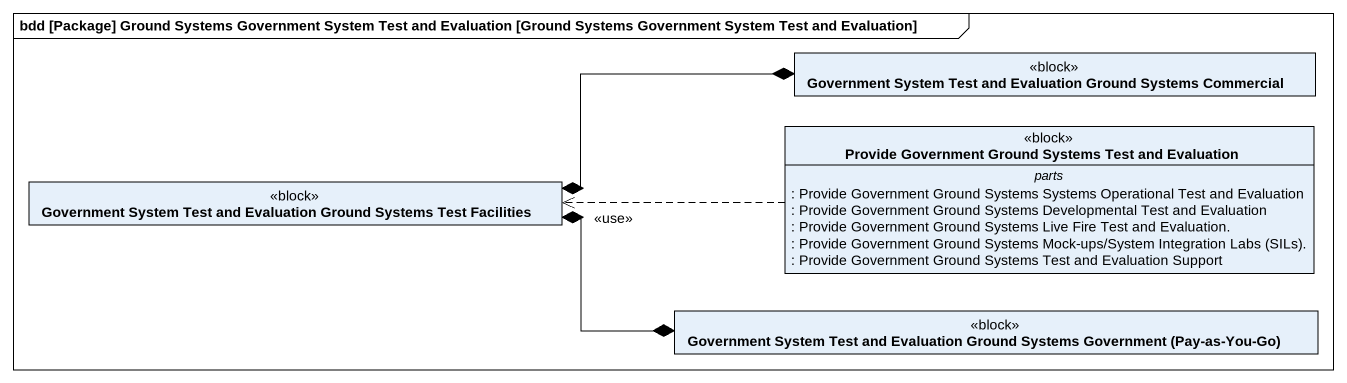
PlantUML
@startuml
mainframe bdd [Package] Ground Systems Government System Test and Evaluation [Ground Systems Government System Test and Evaluation]
hide circle
hide empty members
class "Government System Test and Evaluation Ground Systems Commercial" as Government_System_Test_and <<block>>
class "Provide Government Ground Systems Test and Evaluation" as Provide_Government_Ground <<block>> {
  -- parts --
  : Provide Government Ground Systems Systems Operational Test and Evaluation
  : Provide Government Ground Systems Developmental Test and Evaluation
  : Provide Government Ground Systems Live Fire Test and Evaluation.
  {field} : Provide Government Ground Systems Mock-ups/System Integration Labs (SILs).
  : Provide Government Ground Systems Test and Evaluation Support
}
class "Government System Test and Evaluation Ground Systems Test Facilities" as Government_System_Test_and_2 <<block>>
class "Government System Test and Evaluation Ground Systems Government (Pay-as-You-Go)" as Government_System_Test_and_3 <<block>>
Provide_Government_Ground .left.> Government_System_Test_and_2 : <<use>>
Government_System_Test_and_2 *-right-* Government_System_Test_and
Government_System_Test_and_2 *-right-* Government_System_Test_and_3
@enduml
